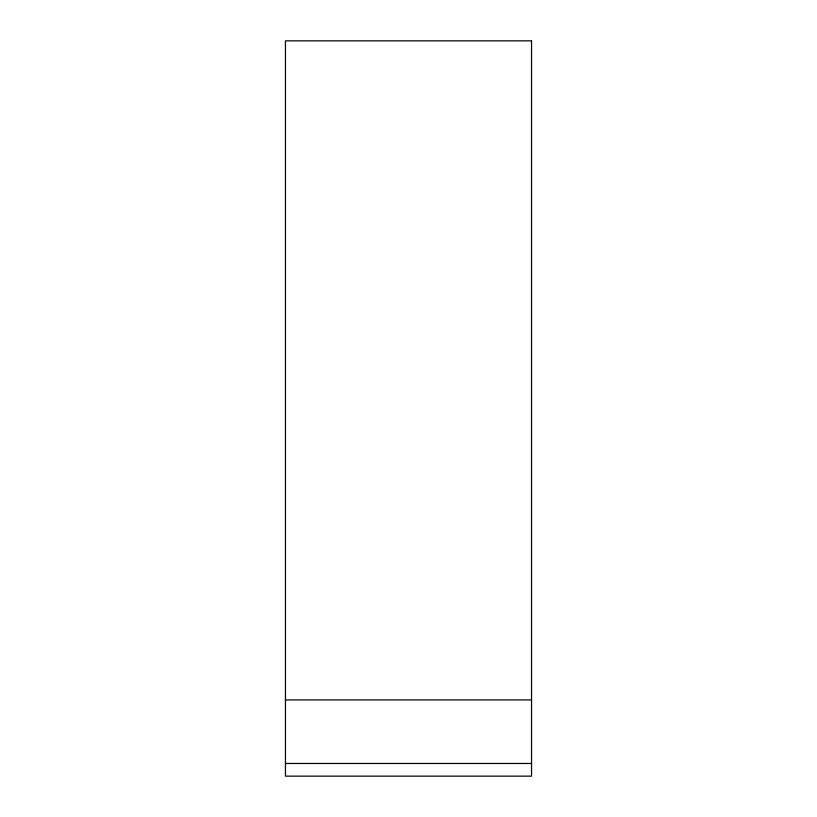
<?xml version="1.0" encoding="UTF-8"?>
<svg xmlns="http://www.w3.org/2000/svg" width="817" height="817" viewBox="0 0 817 817"><rect width="100%" height="100%" fill="white"/><g stroke="black" fill="none" stroke-linecap="round" stroke-linejoin="round"><path stroke-width="1.23" d="M285.45 699.914L531.55 699.914M285.45 763.476L531.55 763.476M531.55 40.85L285.45 40.85L285.45 776.15L531.55 776.15L531.55 40.85"/></g></svg>
